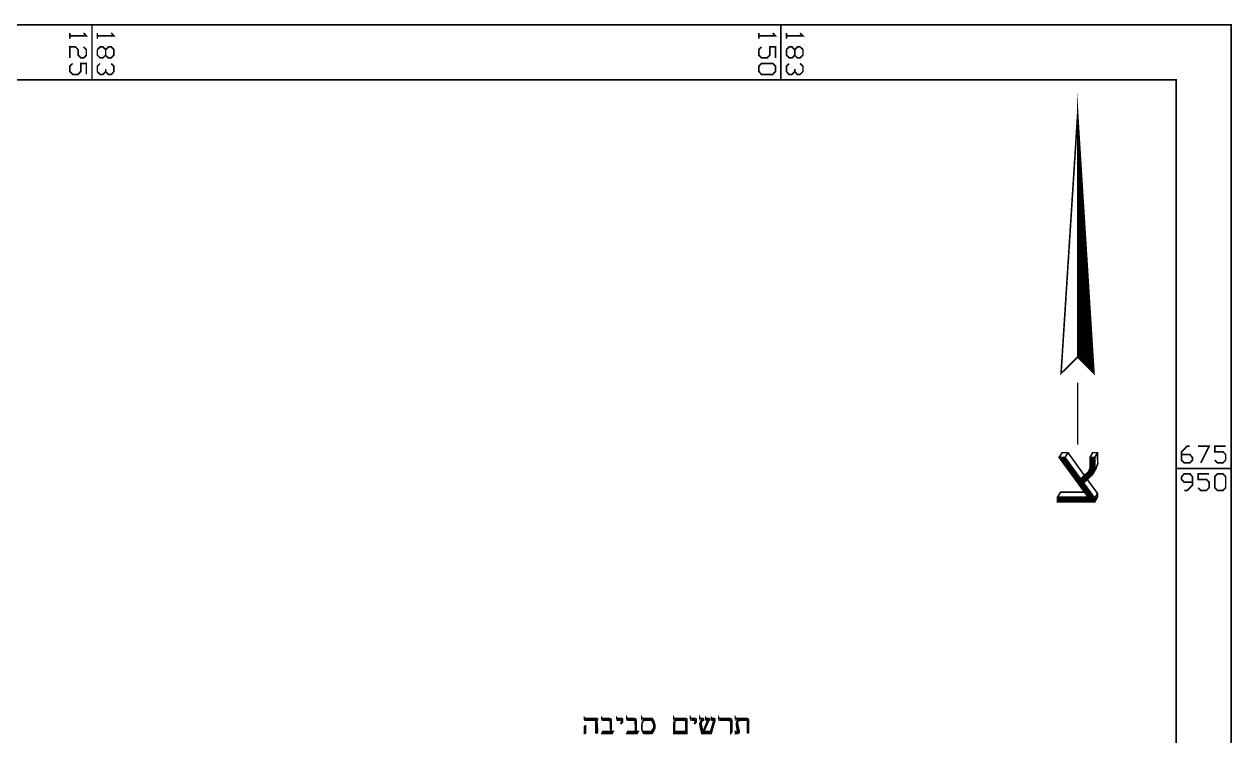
# Model space of a CAD drawing. Extents: x -6935 to 6681, y -4073 to 3778.
# Drawn here: x 2258 to 6681, y 1171 to 3778 of the extents above; entities that cross this region are included whole.
import ezdxf

# ---------------------------------------------------------------- set-up
doc = ezdxf.new("R2010")
doc.units = 0
doc.header["$MEASUREMENT"] = 0

msp = doc.modelspace()

# ---------------------------------------------------------------- linework, layer by layer
at = {"color": 0, "const_width": 5.88}
for points in [[(6677.8, -4069.7), (6677.8, 3774.7), (-3865.5, 3774.7), (-3865.5, -4069.7), (6677.8, -4069.7)], [(4948.4, 3623.7), (4958.2, 3633.5), (4999.4, 3633.5), (5009.2, 3623.7), (5009.2, 3604.1), (4999.4, 3593.3), (4958.2, 3593.3), (4948.4, 3604.1), (4948.4, 3623.7)], [(6476.9, -3868.7), (6476.9, 3573.7), (-3663.6, 3573.7), (-3663.6, -3868.7), (6476.9, -3868.7)], [(6476.9, -3868.7), (6476.9, 3573.7), (-3663.6, 3573.7), (-3663.6, -3868.7), (6476.9, -3868.7)], [(6116.1, 2557.9), (6175.9, 2498.2), (6116.1, 3449.2), (6116.1, 2557.9)], [(6119, 2559.9), (6172.9, 2506), (6119, 3348.2), (6119, 2559.9)], [(6122, 2560.9), (6169, 2514.8), (6122, 3246.2), (6122, 2560.9)], [(6125.9, 2562.9), (6165.1, 2522.6), (6125.9, 3144.2), (6125.9, 2562.9)], [(6128.8, 2563.9), (6161.2, 2531.5), (6128.8, 3042.3), (6128.8, 2563.9)], [(6131.8, 2564.8), (6157.3, 2539.3), (6131.8, 2941.3), (6131.8, 2564.8)], [(6134.7, 2566.8), (6153.3, 2548.2), (6134.7, 2839.3), (6134.7, 2566.8)], [(6138.6, 2567.8), (6149.4, 2556), (6138.6, 2737.4), (6138.6, 2567.8)], [(6141.6, 2568.7), (6146.5, 2564.8), (6141.6, 2635.4), (6141.6, 2568.7)], [(6154.3, 2045.2), (6042.5, 2045.2), (6042.5, 2027.6), (6178.8, 2027.6), (6178.8, 2041.3), (6070, 2190.3), (6048.4, 2190.3), (6154.3, 2045.2)], [(6159.2, 2042.3), (6045.5, 2042.3), (6045.5, 2030.5), (6175.9, 2030.5), (6175.9, 2040.3), (6069, 2187.4), (6054.3, 2187.4), (6159.2, 2042.3)], [(6165.1, 2039.3), (6048.4, 2039.3), (6048.4, 2033.4), (6172.9, 2033.4), (6172.9, 2039.3), (6067.1, 2184.4), (6060.2, 2184.4), (6165.1, 2039.3)], [(6627.8, 2069.7), (6618, 2079.5), (6618, 2119.7), (6627.8, 2130.5), (6648.5, 2130.5), (6658.2, 2119.7), (6658.2, 2079.5), (6648.5, 2069.7), (6627.8, 2069.7)], [(4557.2, 1179.5), (4526.8, 1179.5), (4520.9, 1190.3), (4519.9, 1198.1), (4519.9, 1206.9), (4520.9, 1217.7), (4526.8, 1227.5), (4522.9, 1227.5), (4520.9, 1228.5), (4519.9, 1231.5), (4519.9, 1236.4), (4520.9, 1234.4), (4557.2, 1234.4), (4561.1, 1229.5), (4564.1, 1222.7), (4568, 1208.9), (4568, 1200.1), (4564.1, 1190.3), (4557.2, 1179.5)], [(4684.6, 1231.5), (4684.6, 1179.5), (4636.6, 1179.5), (4636.6, 1217.7), (4643.5, 1227.5), (4639.5, 1227.5), (4637.6, 1228.5), (4636.6, 1231.5), (4636.6, 1236.4), (4637.6, 1234.4), (4680.7, 1234.4), (4683.7, 1233.4), (4684.6, 1231.5)], [(4787.6, 1231.5), (4787.6, 1227.5), (4773.9, 1179.5), (4739.6, 1179.5), (4733.7, 1204), (4732.7, 1211.8), (4732.7, 1215.8), (4737.6, 1227.5), (4735.6, 1227.5), (4733.7, 1228.5), (4732.7, 1231.5), (4732.7, 1236.4), (4733.7, 1234.4), (4742.5, 1234.4), (4745.4, 1233.4), (4746.4, 1231.5), (4746.4, 1227.5), (4742.5, 1227.5), (4740.5, 1224.6), (4737.6, 1218.7), (4737.6, 1211.8), (4739.6, 1204), (4742.5, 1186.4), (4744.5, 1186.4), (4761.1, 1227.5), (4758.2, 1227.5), (4755.2, 1228.5), (4754.3, 1231.5), (4754.3, 1236.4), (4756.2, 1234.4), (4765, 1234.4), (4767, 1233.4), (4768, 1231.5), (4768, 1227.5), (4765, 1227.5), (4747.4, 1186.4), (4771.9, 1186.4), (4783.7, 1227.5), (4778.8, 1227.5), (4775.8, 1228.5), (4774.9, 1231.5), (4774.9, 1236.4), (4776.8, 1234.4), (4783.7, 1234.4), (4786.6, 1233.4), (4787.6, 1231.5)], [(4314.1, 1206.9), (4314.1, 1183.4), (4313.1, 1180.5), (4310.1, 1179.5), (4310.1, 1204), (4311.1, 1206), (4314.1, 1206.9)], [(4643.5, 1227.5), (4677.8, 1227.5), (4679.8, 1226.5), (4680.7, 1224.6), (4680.7, 1186.4), (4639.5, 1186.4), (4639.5, 1217.7), (4643.5, 1227.5)]]:
    msp.add_lwpolyline(points, close=True, dxfattribs=at)
for points in [[(2506.2, 3573.7), (2506.2, 3774.7)], [(5028.8, 3573.7), (5028.8, 3774.7)], [(2475.8, 3745.3), (2485.6, 3734.5), (2424.8, 3734.5)], [(2424.8, 3745.3), (2424.8, 3724.7)], [(2576.8, 3745.3), (2586.6, 3734.5), (2525.8, 3734.5)], [(2525.8, 3745.3), (2525.8, 3724.7)], [(4999.4, 3745.3), (5009.2, 3734.5), (4948.4, 3734.5)], [(4948.4, 3745.3), (4948.4, 3724.7)], [(5099.4, 3745.3), (5110.2, 3734.5), (5049.4, 3734.5)], [(5049.4, 3745.3), (5049.4, 3724.7)], [(2475.8, 3694.2), (2485.6, 3684.5), (2485.6, 3663.9), (2475.8, 3654.1), (2465, 3654.1), (2455.2, 3663.9), (2455.2, 3684.5), (2445.4, 3694.2), (2424.8, 3694.2), (2424.8, 3654.1)], [(2525.8, 3684.5), (2535.6, 3694.2), (2546.4, 3694.2), (2556.2, 3684.5), (2556.2, 3663.9), (2566, 3654.1), (2576.8, 3654.1), (2586.6, 3663.9), (2586.6, 3684.5), (2576.8, 3694.2), (2566, 3694.2), (2556.2, 3684.5)], [(2556.2, 3663.9), (2546.4, 3654.1), (2535.6, 3654.1), (2525.8, 3663.9), (2525.8, 3684.5)], [(4958.2, 3694.2), (4948.4, 3684.5), (4948.4, 3663.9), (4958.2, 3654.1), (4978.8, 3654.1), (4988.6, 3663.9), (4988.6, 3694.2), (5009.2, 3694.2), (5009.2, 3654.1)], [(5049.4, 3684.5), (5059.2, 3694.2), (5070, 3694.2), (5079.8, 3684.5), (5079.8, 3663.9), (5089.6, 3654.1), (5099.4, 3654.1), (5110.2, 3663.9), (5110.2, 3684.5), (5099.4, 3694.2), (5089.6, 3694.2), (5079.8, 3684.5)], [(5079.8, 3663.9), (5070, 3654.1), (5059.2, 3654.1), (5049.4, 3663.9), (5049.4, 3684.5)], [(2435.6, 3633.5), (2424.8, 3623.7), (2424.8, 3604.1), (2435.6, 3593.3), (2455.2, 3593.3), (2465, 3604.1), (2465, 3633.5), (2485.6, 3633.5), (2485.6, 3593.3)], [(2556.2, 3604.1), (2546.4, 3593.3), (2535.6, 3593.3), (2525.8, 3604.1), (2525.8, 3623.7), (2535.6, 3633.5)], [(2576.8, 3633.5), (2586.6, 3623.7), (2586.6, 3604.1), (2576.8, 3593.3), (2566, 3593.3), (2556.2, 3604.1), (2556.2, 3613.9)], [(5079.8, 3604.1), (5070, 3593.3), (5059.2, 3593.3), (5049.4, 3604.1), (5049.4, 3623.7), (5059.2, 3633.5)], [(5099.4, 3633.5), (5110.2, 3623.7), (5110.2, 3604.1), (5099.4, 3593.3), (5089.6, 3593.3), (5079.8, 3604.1), (5079.8, 3613.9)], [(6116.1, 2557.9), (6055.3, 2498.2), (6116.1, 3449.2)], [(6117, 3411.9), (6119, 3348.2)], [(6120, 3309.9), (6122, 3246.2)], [(6123.9, 3208), (6125.9, 3144.2)], [(6126.8, 3106), (6128.8, 3042.3)], [(6129.8, 3005.1), (6131.8, 2941.3)], [(6133.7, 2891.3), (6134.7, 2839.3)], [(6136.7, 2795.2), (6138.6, 2737.4)], [(6139.6, 2694.2), (6141.6, 2635.4)], [(6142.5, 2597.2), (6143.5, 2569.7)], [(6116.1, 2463.9), (6116.1, 2237.4)], [(6496.5, 2201.1), (6526.9, 2201.1), (6536.7, 2190.3), (6536.7, 2180.5), (6526.9, 2170.7), (6506.3, 2170.7), (6496.5, 2180.5), (6496.5, 2210.9), (6517.1, 2231.5), (6526.9, 2231.5)], [(6557.3, 2231.5), (6597.5, 2231.5), (6567.1, 2170.7)], [(6618, 2180.5), (6627.8, 2170.7), (6648.5, 2170.7), (6658.2, 2180.5), (6658.2, 2201.1), (6648.5, 2210.9), (6618, 2210.9), (6618, 2231.5), (6658.2, 2231.5)], [(6048.4, 2190.3), (6059.2, 2208), (6080.8, 2208), (6140.6, 2124.6)], [(6051.4, 2036.4), (6170, 2036.4), (6170, 2038.3), (6066.1, 2182.4)], [(6070, 2190.3), (6080.8, 2208)], [(6137.6, 2097.1), (6171, 2128.6), (6178.8, 2148.1), (6178.8, 2190.3), (6161.2, 2190.3), (6161.2, 2151.1), (6156.3, 2138.3), (6126.8, 2111.9)], [(6137.6, 2102.1), (6168, 2129.5), (6175.9, 2149.1), (6175.9, 2187.4), (6164.1, 2187.4), (6164.1, 2151.1), (6158.2, 2136.4), (6130.8, 2111.9)], [(6136.7, 2104), (6166.1, 2131.5), (6172.9, 2149.1), (6172.9, 2184.4), (6167.1, 2184.4), (6167.1, 2150.1), (6161.2, 2134.4), (6132.7, 2108.9)], [(6134.7, 2107), (6163.1, 2133.4), (6170, 2150.1), (6170, 2182.4)], [(6171, 2128.6), (6181.8, 2147.1), (6189.6, 2166.8), (6188.6, 2208), (6171, 2208), (6161.2, 2190.3)], [(6178.8, 2190.3), (6188.6, 2208)], [(6677.8, 2150.1), (6476.9, 2150.1)], [(6506.3, 2069.7), (6517.1, 2069.7), (6536.7, 2089.3), (6536.7, 2119.7), (6526.9, 2130.5), (6506.3, 2130.5), (6496.5, 2119.7), (6496.5, 2109.9), (6506.3, 2100.1), (6536.7, 2100.1)], [(6557.3, 2079.5), (6567.1, 2069.7), (6587.7, 2069.7), (6597.5, 2079.5), (6597.5, 2100.1), (6587.7, 2109.9), (6557.3, 2109.9), (6557.3, 2130.5), (6597.5, 2130.5)], [(6151.3, 2109.9), (6188.6, 2058.9), (6188.6, 2045.2), (6178.8, 2027.6)], [(6042.5, 2045.2), (6053.3, 2062.9), (6141.6, 2062.9)], [(6178.8, 2041.3), (6188.6, 2058.9)], [(4351.3, 1179.5), (4351.3, 1224.6), (4353.3, 1227.5), (4314.1, 1227.5), (4311.1, 1228.5), (4310.1, 1231.5), (4310.1, 1236.4), (4312.1, 1234.4), (4355.2, 1234.4), (4357.2, 1233.4), (4358.2, 1231.5), (4358.2, 1227.5)], [(4401.3, 1234.4), (4375.8, 1234.4), (4373.9, 1236.4), (4373.9, 1231.5)], [(4442.5, 1227.5), (4431.7, 1227.5), (4429.7, 1228.5), (4428.8, 1231.5), (4428.8, 1236.4), (4430.7, 1234.4), (4445.4, 1234.4), (4448.4, 1233.4), (4449.4, 1231.5), (4449.4, 1220.7), (4442.5, 1213.8)], [(4492.5, 1234.4), (4466, 1234.4), (4465, 1236.4), (4465, 1231.5)], [(4712.1, 1227.5), (4701.3, 1227.5), (4699.4, 1228.5), (4698.4, 1231.5), (4698.4, 1236.4), (4699.4, 1234.4), (4715.1, 1234.4), (4718, 1233.4), (4719, 1231.5), (4719, 1220.7), (4712.1, 1213.8)], [(4838.6, 1227.5), (4804.3, 1227.5), (4802.3, 1228.5), (4801.3, 1231.5), (4801.3, 1236.4), (4802.3, 1234.4), (4842.5, 1234.4), (4847.4, 1232.4), (4849.4, 1227.5), (4849.4, 1183.4)], [(4869.9, 1190.3), (4866, 1213.8), (4866, 1215.8), (4868, 1222.7), (4874.9, 1227.5), (4866, 1227.5), (4864.1, 1228.5), (4863.1, 1231.5), (4863.1, 1236.4), (4864.1, 1234.4), (4904.3, 1234.4), (4909.2, 1232.4), (4911.1, 1227.5), (4911.1, 1183.4), (4907.2, 1179.5)], [(4355.2, 1231.5), (4314.1, 1231.5)], [(4355.2, 1224.6), (4358.2, 1186.4), (4356.2, 1181.5), (4351.3, 1179.5)], [(4355.2, 1224.6), (4356.2, 1226.5), (4358.2, 1227.5)], [(4355.2, 1183.4), (4355.2, 1200.1)], [(4376.8, 1227.5), (4374.9, 1228.5), (4373.9, 1231.5)], [(4375.8, 1231.5), (4403.3, 1231.5)], [(4376.8, 1227.5), (4401.3, 1227.5), (4403.3, 1226.5), (4404.2, 1224.6), (4406.2, 1186.4)], [(4401.3, 1234.4), (4406.2, 1232.4), (4408.2, 1227.5)], [(4408.2, 1186.4), (4408.2, 1227.5)], [(4445.4, 1231.5), (4431.7, 1231.5)], [(4442.5, 1227.5), (4444.5, 1226.5), (4445.4, 1224.6)], [(4442.5, 1213.8), (4445.4, 1220.7), (4445.4, 1224.6)], [(4468, 1227.5), (4466, 1228.5), (4465, 1231.5)], [(4466, 1231.5), (4493.5, 1231.5)], [(4468, 1227.5), (4492.5, 1227.5), (4494.5, 1226.5), (4495.4, 1224.6), (4497.4, 1186.4)], [(4492.5, 1234.4), (4497.4, 1232.4), (4499.4, 1227.5)], [(4499.4, 1186.4), (4499.4, 1227.5)], [(4522.9, 1231.5), (4555.2, 1231.5), (4562.1, 1220.7)], [(4526.8, 1227.5), (4554.3, 1227.5), (4559.2, 1222.7), (4562.1, 1215.8), (4564.1, 1208.9), (4564.1, 1202.1), (4561.1, 1195.2), (4555.2, 1188.4), (4554.3, 1186.4), (4524.9, 1186.4)], [(4561.1, 1193.2), (4555.2, 1183.4), (4526.8, 1183.4)], [(4680.7, 1231.5), (4639.5, 1231.5)], [(4715.1, 1231.5), (4701.3, 1231.5)], [(4712.1, 1227.5), (4714.1, 1226.5), (4715.1, 1224.6)], [(4712.1, 1213.8), (4715.1, 1220.7), (4715.1, 1224.6)], [(4742.5, 1231.5), (4735.6, 1231.5)], [(4763.1, 1231.5), (4756.2, 1231.5)], [(4783.7, 1231.5), (4776.8, 1231.5)], [(4845.4, 1231.5), (4804.3, 1231.5)], [(4838.6, 1227.5), (4843.5, 1225.6), (4845.4, 1220.7)], [(4849.4, 1183.4), (4845.4, 1179.5), (4845.4, 1220.7)], [(4904.3, 1227.5), (4877.8, 1227.5), (4870.9, 1222.7), (4869.9, 1217.7), (4876.8, 1186.4), (4876.8, 1184.4), (4874.9, 1181.5), (4870.9, 1179.5), (4863.1, 1179.5), (4863.1, 1186.4), (4866, 1186.4)], [(4905.2, 1231.5), (4866, 1231.5)], [(4869.9, 1204), (4872.9, 1183.4), (4866, 1183.4)], [(4904.3, 1227.5), (4906.2, 1226.5), (4907.2, 1224.6)], [(4907.2, 1179.5), (4907.2, 1224.6)], [(4408.2, 1186.4), (4415, 1186.4), (4411.1, 1179.5), (4373.9, 1179.5), (4376.8, 1186.4), (4406.2, 1186.4)], [(4411.1, 1183.4), (4375.8, 1183.4)], [(4499.4, 1186.4), (4506.2, 1186.4), (4502.3, 1179.5), (4465, 1179.5), (4468, 1186.4), (4497.4, 1186.4)], [(4502.3, 1183.4), (4466, 1183.4)], [(4680.7, 1183.4), (4639.5, 1183.4)], [(4770, 1183.4), (4742.5, 1183.4)], [(4869.9, 1190.3), (4869, 1187.4), (4866, 1186.4)]]:
    msp.add_lwpolyline(points, dxfattribs=at)

doc.saveas('drawing.dxf')
